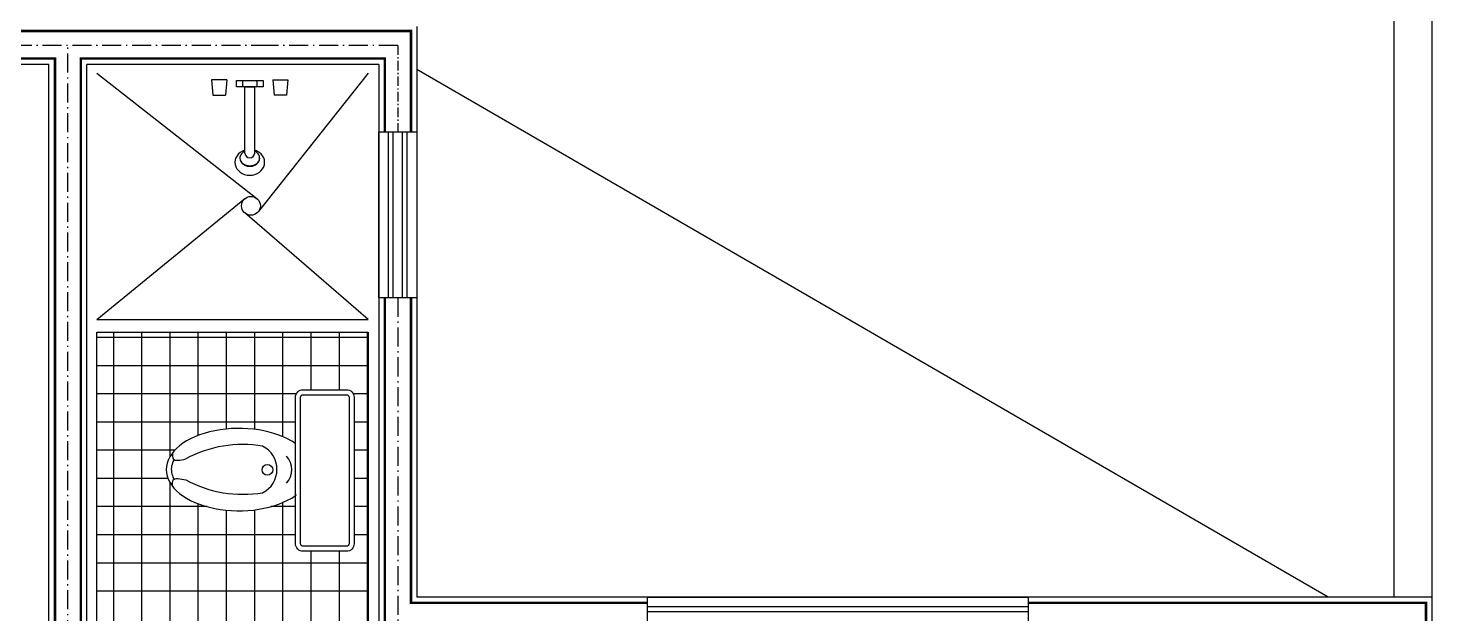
# Model space of a CAD drawing. Extents: x 542 to 1148, y 253 to 753.
# Drawn here: x 639.6 to 750.3, y 636.7 to 682.9 of the extents above; entities that cross this region are included whole.
import ezdxf

# ---------------------------------------------------------------- set-up
doc = ezdxf.new("R2010")
doc.units = 0
doc.header["$LTSCALE"] = 0.125
doc.linetypes.add('ACAD_ISO10W100', pattern=[18.5, 12, -3, 0.5, -3])
doc.layers.get('0').update_dxf_attribs({"linetype": 'CONTINUOUS'})

msp = doc.modelspace()

# ---------------------------------------------------------------- linework, layer by layer
at = {"linetype": 'Continuous'}
for p, q in [((750.28, 753), (750.28, 431.61)), ((747.28, 750), (747.28, 638)), ((670.28, 683), (670.28, 638)), ((641.28, 680), (638.28, 680)), ((641.28, 608), (641.28, 680)), ((667.28, 680), (644.28, 680)), ((644.28, 608), (644.28, 680)), ((645.7, 680), (644.28, 680)), ((667.28, 680), (667.28, 630.2)), ((742.1, 638), (670.28, 679.61)), ((654.11, 678.78), (654.22, 677.58)), ((655.31, 678.78), (655.2, 677.58)), ((656.58, 678.22), (656.58, 678.73)), ((657.68, 678.73), (657.68, 678.22)), ((658.93, 678.78), (659.04, 677.58)), ((660.13, 678.78), (660.02, 677.58)), ((670.28, 674.65), (667.28, 674.65)), ((668.05, 661.61), (668.05, 674.65)), ((668.42, 661.61), (668.42, 674.65)), ((669.15, 661.61), (669.15, 674.65)), ((669.51, 661.61), (669.51, 674.65)), ((660.72, 646.07), (660.79, 646.07)), ((750.28, 638), (670.28, 638)), ((718.45, 637.23), (688.45, 637.23)), ((718.45, 636.86), (688.45, 636.86))]:
    msp.add_line(p, q, dxfattribs=at)
at = {"linetype": 'ACAD_ISO10W100'}
for p, q in [((658.74, 681.5), (605.3, 681.5)), ((642.78, 606.5), (642.78, 681.5)), ((668.78, 681.5), (658.74, 681.5)), ((668.78, 661.61), (668.78, 630.2))]:
    msp.add_line(p, q, dxfattribs=at)
at = {"linetype": 'ACAD_ISO10W100', "ltscale": 0.5}
msp.add_line((668.78, 681.5), (668.78, 674.65), dxfattribs=at)
at = {"linetype": 'Continuous', "ltscale": 0.5}
for p, q in [((645.07, 679.3), (657.67, 669.44)), ((666.46, 679.3), (657.79, 668.39)), ((645.07, 659.9), (656.74, 669.43)), ((666.46, 659.9), (656.73, 668.29)), ((645.07, 659.9), (666.46, 659.9)), ((645.07, 658.9), (666.46, 658.9)), ((666.46, 658.47), (645.07, 658.47)), ((646.4, 635.2), (646.4, 658.9)), ((648.62, 635.18), (648.62, 658.9)), ((650.84, 649.11), (650.84, 658.9)), ((653.06, 650.76), (653.06, 658.9)), ((655.29, 651.26), (655.29, 658.9)), ((657.51, 651.23), (657.51, 658.9)), ((659.73, 650.65), (659.73, 658.9)), ((661.95, 654.36), (661.95, 658.9)), ((664.18, 654.36), (664.18, 658.9)), ((666.4, 629.41), (666.4, 658.9)), ((666.46, 656.25), (645.07, 656.25)), ((660.78, 654.03), (645.07, 654.03)), ((666.46, 654.03), (665.28, 654.03)), ((660.72, 651.81), (645.07, 651.81)), ((666.46, 651.81), (665.34, 651.81)), ((651.2, 649.58), (645.07, 649.58)), ((666.46, 649.58), (665.34, 649.58)), ((650.67, 647.36), (645.07, 647.36)), ((666.46, 647.36), (665.34, 647.36)), ((650.84, 634.9), (650.84, 647.01)), ((653.76, 645.14), (645.07, 645.14)), ((653.06, 634.61), (653.06, 645.37)), ((660.72, 645.14), (658.77, 645.14)), ((659.73, 626.91), (659.73, 645.47)), ((666.46, 645.14), (665.34, 645.14)), ((655.29, 622.24), (655.29, 644.86)), ((657.51, 625.07), (657.51, 644.89)), ((660.72, 642.92), (645.07, 642.92)), ((666.46, 642.92), (665.34, 642.92)), ((666.46, 640.69), (645.07, 640.69)), ((661.95, 628.16), (661.95, 641.62)), ((664.18, 628.97), (664.18, 641.62)), ((666.46, 638.47), (645.07, 638.47))]:
    msp.add_line(p, q, dxfattribs=at)
at = {"linetype": 'Continuous', "ltscale": 0.5, "const_width": 0.2}
for points in [[(605.3, 682.63), (669.67, 682.63), (669.83, 682.63), (669.83, 674.65)], [(605.3, 680.46), (641.77, 680.46), (641.77, 607.52), (640.51, 607.52), (640.51, 605.44), (667.76, 605.44), (667.76, 578.33), (669.72, 578.33), (669.72, 611.68), (667.83, 611.68), (667.83, 607.52), (643.8, 607.52), (643.8, 680.46), (667.76, 680.46), (667.76, 674.65)], [(667.76, 661.61), (667.76, 630.64), (669.75, 630.64), (669.75, 635.49), (688.45, 635.49)], [(669.83, 661.61), (669.83, 637.56), (688.45, 637.56)], [(718.45, 637.56), (749.81, 637.56), (749.81, 611.27)]]:
    msp.add_lwpolyline(points, dxfattribs=at)
at = {"linetype": 'Continuous'}
for points in [[(655.31, 678.78), (654.11, 678.78)], [(656.74, 673.01), (656.74, 678.22), (657.5, 678.22), (657.5, 673.01)], [(658.93, 678.78), (660.13, 678.78)], [(654.22, 677.58), (655.2, 677.58)], [(660.02, 677.58), (659.04, 677.58)], [(670.28, 674.65), (670.28, 661.61), (667.28, 661.61), (667.28, 674.65)], [(666.46, 612.46), (666.46, 608.63), (645.07, 608.63), (645.07, 658.9)], [(666.46, 658.9), (666.46, 638.61)], [(666.46, 639.47), (666.46, 629.42)]]:
    msp.add_lwpolyline(points, dxfattribs=at)
for points in [[(658.18, 678.73), (658.18, 678.22), (656.06, 678.22), (656.06, 678.73)], [(688.45, 635), (688.45, 638), (718.45, 638), (718.45, 635)]]:
    msp.add_lwpolyline(points, close=True, dxfattribs=at)
for points in [[(661.32, 654.36), (664.74, 654.36, -0.414214), (665.34, 653.76), (665.34, 642.22, -0.414214), (664.74, 641.62), (661.32, 641.62, -0.414214), (660.72, 642.22), (660.72, 653.76, -0.414214)], [(661.32, 653.96), (664.74, 653.96, -0.414214), (664.94, 653.76), (664.94, 642.22, -0.414214), (664.74, 642.02), (661.32, 642.02, -0.414214), (661.12, 642.22), (661.12, 653.76, -0.414214)]]:
    msp.add_lwpolyline(points, format="xyb", close=True, dxfattribs=at)
at = {"linetype": 'Continuous', "ltscale": 0.5}
msp.add_circle((657.21, 668.85), 0.742, dxfattribs=at)
at = {"linetype": 'Continuous'}
msp.add_circle((658.51, 648.04), 0.425, dxfattribs=at)
for centre, radius, start, end in [((657.12, 673.01), 0.384, 180, 0), ((656.57, 640.56), 9.48, 80.5273, 118.2871), ((657.2, 648.07), 2.06, 296.8636, 63.1364), ((658.8, 648.06), 1.62, 319.0424, 40.9576), ((656.57, 655.59), 9.48, 241.7129, 279.4727)]:
    msp.add_arc(centre, radius, start, end, dxfattribs=at)
for centre, major_axis, ratio, start_param, end_param in [((657.12, 672.28), (-1.17, 0), 0.872163, 5.047355, 10.660608), ((657.12, 672.63), (-0.779, 0), 0.789377, 5.227226, 10.480737), ((657.12, 672.58), (-0.779, 0), 0.789377, 6.246737, 9.461226), ((656.27, 648.06), (-5.73, 0), 0.567061, 3.823092, 8.743278)]:
    msp.add_ellipse(centre, major_axis=major_axis, ratio=ratio, start_param=start_param, end_param=end_param, dxfattribs=at)
for points, knots in [([(651.15, 648.85), (651.06, 648.68), (650.99, 648.51), (650.9, 648.01), (650.95, 647.67), (651.13, 647.32), (651.13, 647.31), (651.14, 647.29)], [5.9772724, 5.9772724, 5.9772724, 5.9772724, 6.1740413, 6.1740413, 6.5661542, 6.5661542, 6.5829827, 6.5829827, 6.5829827, 6.5829827]), ([(651.05, 649.41), (651.02, 649.2), (650.99, 648.66), (651.65, 648.81), (652.08, 648.9)], [0.0836314, 0.0836314, 0.0836314, 0.0836314, 0.3553448, 0.8494053, 0.8494053, 0.8494053, 0.8494053]), ([(651.06, 646.7), (651.02, 646.93), (650.98, 647.49), (651.65, 647.34), (652.08, 647.24)], [0.0717787, 0.0717787, 0.0717787, 0.0717787, 0.3553448, 0.8494053, 0.8494053, 0.8494053, 0.8494053])]:
    msp.add_open_spline(points, degree=3, knots=knots, dxfattribs=at)

doc.saveas('drawing.dxf')
